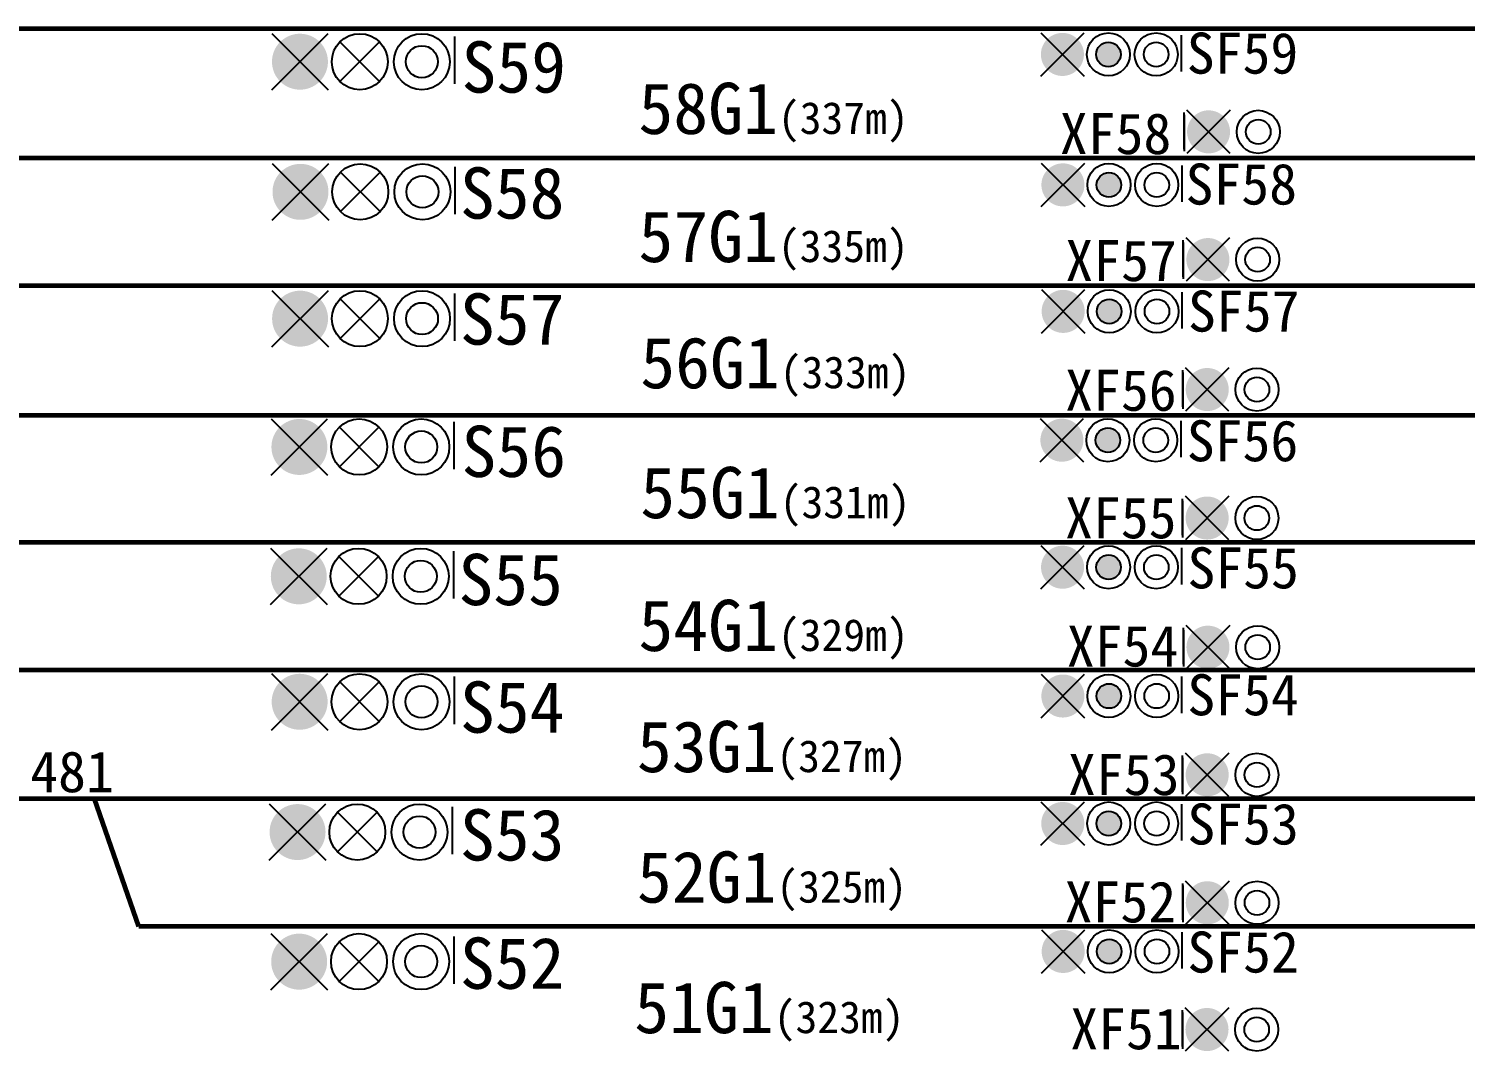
# Model space of a CAD drawing. Header units: millimetres. Extents: x -17381 to -15684, y 1883 to 2345.
# Drawn here: x -17192.84 to -17164.81, y 2038.59 to 2058.55 of the extents above; entities that cross this region are included whole.
import ezdxf

# ---------------------------------------------------------------- set-up
doc = ezdxf.new("R2010")
doc.units = ezdxf.units.MM
doc.styles.add('宋体', font='')
doc.styles.get('宋体').set_extended_font_data('SimSun')

msp = doc.modelspace()

# ---------------------------------------------------------------- hatches: boundary and pattern name
at = {"lineweight": -3}
h = msp.add_hatch(color=1, dxfattribs=at)
h.paths.add_polyline_path([(-17187.163, 2058.292, -0.198912), (-17187.003, 2057.906, -0.198912), (-17187.163, 2057.52), (-17187.549, 2057.906)])
h.paths.add_polyline_path([(-17187.163, 2058.292), (-17187.549, 2057.906), (-17187.936, 2058.292, -0.414214)])
h.paths.add_polyline_path([(-17187.936, 2058.292), (-17187.549, 2057.906), (-17187.936, 2057.52, -0.198912), (-17188.095, 2057.906, -0.198912)])
h.paths.add_polyline_path([(-17187.936, 2057.52), (-17187.549, 2057.906), (-17187.163, 2057.52, -0.414214)])
h = msp.add_hatch(color=1, dxfattribs=at)
h.paths.add_polyline_path([(-17187.163, 2057.52, 0.198912), (-17187.003, 2057.906, 0.198912), (-17187.163, 2058.292), (-17187.549, 2057.906)])
h.paths.add_polyline_path([(-17187.163, 2057.52), (-17187.549, 2057.906), (-17187.936, 2057.52, 0.414214)])
h.paths.add_polyline_path([(-17187.936, 2057.52), (-17187.549, 2057.906), (-17187.936, 2058.292, 0.198912), (-17188.095, 2057.906, 0.198912)])
h.paths.add_polyline_path([(-17187.936, 2058.292), (-17187.549, 2057.906), (-17187.163, 2058.292, 0.414214)])
h = msp.add_hatch(color=1, dxfattribs=at)
h.paths.add_polyline_path([(-17172.371, 2058.345, -0.198912), (-17172.248, 2058.048, -0.198912), (-17172.371, 2057.751), (-17172.668, 2058.048)])
h.paths.add_polyline_path([(-17172.371, 2058.345), (-17172.668, 2058.048), (-17172.965, 2058.345, -0.414214)])
h.paths.add_polyline_path([(-17172.965, 2058.345), (-17172.668, 2058.048), (-17172.965, 2057.751, -0.198912), (-17173.088, 2058.048, -0.198912)])
h.paths.add_polyline_path([(-17172.965, 2057.751), (-17172.668, 2058.048), (-17172.371, 2057.751, -0.414214)])
h = msp.add_hatch(color=1, dxfattribs=at)
h.paths.add_polyline_path([(-17172.371, 2057.751, 0.198912), (-17172.248, 2058.048, 0.198912), (-17172.371, 2058.345), (-17172.668, 2058.048)])
h.paths.add_polyline_path([(-17172.371, 2057.751), (-17172.668, 2058.048), (-17172.965, 2057.751, 0.414214)])
h.paths.add_polyline_path([(-17172.965, 2057.751), (-17172.668, 2058.048), (-17172.965, 2058.345, 0.198912), (-17173.088, 2058.048, 0.198912)])
h.paths.add_polyline_path([(-17172.965, 2058.345), (-17172.668, 2058.048), (-17172.371, 2058.345, 0.414214)])
for points in [[(-17172.01, 2058.048, 1), (-17171.53, 2058.048, 1)], [(-17172, 2055.502, 1), (-17171.52, 2055.502, 1)], [(-17171.995, 2053.033, 1), (-17171.515, 2053.033, 1)], [(-17172.02, 2050.519, 1), (-17171.54, 2050.519, 1)], [(-17172.007, 2048.04, 1), (-17171.527, 2048.04, 1)], [(-17172.001, 2045.526, 1), (-17171.521, 2045.526, 1)], [(-17172.003, 2043.038, 1), (-17171.523, 2043.038, 1)], [(-17171.995, 2040.541, 1), (-17171.515, 2040.541, 1)]]:
    msp.add_hatch(color=0, dxfattribs=at).paths.add_polyline_path(points)
h = msp.add_hatch(color=1, dxfattribs=at)
h.paths.add_polyline_path([(-17170.112, 2056.834, 0.198912), (-17170.235, 2056.537, 0.198912), (-17170.112, 2056.24), (-17169.815, 2056.537)])
h.paths.add_polyline_path([(-17170.112, 2056.834), (-17169.815, 2056.537), (-17169.518, 2056.834, 0.414214)])
h.paths.add_polyline_path([(-17169.518, 2056.834), (-17169.815, 2056.537), (-17169.518, 2056.24, 0.198912), (-17169.395, 2056.537, 0.198912)])
h.paths.add_polyline_path([(-17169.518, 2056.24), (-17169.815, 2056.537), (-17170.112, 2056.24, 0.414214)])
h = msp.add_hatch(color=1, dxfattribs=at)
h.paths.add_polyline_path([(-17170.112, 2056.24, -0.198912), (-17170.235, 2056.537, -0.198912), (-17170.112, 2056.834), (-17169.815, 2056.537)])
h.paths.add_polyline_path([(-17170.112, 2056.24), (-17169.815, 2056.537), (-17169.518, 2056.24, -0.414214)])
h.paths.add_polyline_path([(-17169.518, 2056.24), (-17169.815, 2056.537), (-17169.518, 2056.834, -0.198912), (-17169.395, 2056.537, -0.198912)])
h.paths.add_polyline_path([(-17169.518, 2056.834), (-17169.815, 2056.537), (-17170.112, 2056.834, -0.414214)])
h = msp.add_hatch(color=1, dxfattribs=at)
h.paths.add_polyline_path([(-17187.153, 2055.752, -0.198912), (-17186.993, 2055.366, -0.198912), (-17187.153, 2054.98), (-17187.539, 2055.366)])
h.paths.add_polyline_path([(-17187.153, 2055.752), (-17187.539, 2055.366), (-17187.926, 2055.752, -0.414214)])
h.paths.add_polyline_path([(-17187.926, 2055.752), (-17187.539, 2055.366), (-17187.926, 2054.98, -0.198912), (-17188.085, 2055.366, -0.198912)])
h.paths.add_polyline_path([(-17187.926, 2054.98), (-17187.539, 2055.366), (-17187.153, 2054.98, -0.414214)])
h = msp.add_hatch(color=1, dxfattribs=at)
h.paths.add_polyline_path([(-17187.153, 2054.98, 0.198912), (-17186.993, 2055.366, 0.198912), (-17187.153, 2055.752), (-17187.539, 2055.366)])
h.paths.add_polyline_path([(-17187.153, 2054.98), (-17187.539, 2055.366), (-17187.926, 2054.98, 0.414214)])
h.paths.add_polyline_path([(-17187.926, 2054.98), (-17187.539, 2055.366), (-17187.926, 2055.752, 0.198912), (-17188.085, 2055.366, 0.198912)])
h.paths.add_polyline_path([(-17187.926, 2055.752), (-17187.539, 2055.366), (-17187.153, 2055.752, 0.414214)])
h = msp.add_hatch(color=1, dxfattribs=at)
h.paths.add_polyline_path([(-17172.361, 2055.799, -0.198912), (-17172.238, 2055.502, -0.198912), (-17172.361, 2055.205), (-17172.658, 2055.502)])
h.paths.add_polyline_path([(-17172.361, 2055.799), (-17172.658, 2055.502), (-17172.955, 2055.799, -0.414214)])
h.paths.add_polyline_path([(-17172.955, 2055.799), (-17172.658, 2055.502), (-17172.955, 2055.205, -0.198912), (-17173.078, 2055.502, -0.198912)])
h.paths.add_polyline_path([(-17172.955, 2055.205), (-17172.658, 2055.502), (-17172.361, 2055.205, -0.414214)])
h = msp.add_hatch(color=1, dxfattribs=at)
h.paths.add_polyline_path([(-17172.361, 2055.205, 0.198912), (-17172.238, 2055.502, 0.198912), (-17172.361, 2055.799), (-17172.658, 2055.502)])
h.paths.add_polyline_path([(-17172.361, 2055.205), (-17172.658, 2055.502), (-17172.955, 2055.205, 0.414214)])
h.paths.add_polyline_path([(-17172.955, 2055.205), (-17172.658, 2055.502), (-17172.955, 2055.799, 0.198912), (-17173.078, 2055.502, 0.198912)])
h.paths.add_polyline_path([(-17172.955, 2055.799), (-17172.658, 2055.502), (-17172.361, 2055.799, 0.414214)])
h = msp.add_hatch(color=1, dxfattribs=at)
h.paths.add_polyline_path([(-17170.125, 2054.341, 0.198912), (-17170.248, 2054.044, 0.198912), (-17170.125, 2053.747), (-17169.828, 2054.044)])
h.paths.add_polyline_path([(-17170.125, 2054.341), (-17169.828, 2054.044), (-17169.531, 2054.341, 0.414214)])
h.paths.add_polyline_path([(-17169.531, 2054.341), (-17169.828, 2054.044), (-17169.531, 2053.747, 0.198912), (-17169.408, 2054.044, 0.198912)])
h.paths.add_polyline_path([(-17169.531, 2053.747), (-17169.828, 2054.044), (-17170.125, 2053.747, 0.414214)])
h = msp.add_hatch(color=1, dxfattribs=at)
h.paths.add_polyline_path([(-17170.125, 2053.747, -0.198912), (-17170.248, 2054.044, -0.198912), (-17170.125, 2054.341), (-17169.828, 2054.044)])
h.paths.add_polyline_path([(-17170.125, 2053.747), (-17169.828, 2054.044), (-17169.531, 2053.747, -0.414214)])
h.paths.add_polyline_path([(-17169.531, 2053.747), (-17169.828, 2054.044), (-17169.531, 2054.341, -0.198912), (-17169.408, 2054.044, -0.198912)])
h.paths.add_polyline_path([(-17169.531, 2054.341), (-17169.828, 2054.044), (-17170.125, 2054.341, -0.414214)])
h = msp.add_hatch(color=1, dxfattribs=at)
h.paths.add_polyline_path([(-17187.161, 2053.277, -0.198912), (-17187.001, 2052.891, -0.198912), (-17187.161, 2052.505), (-17187.547, 2052.891)])
h.paths.add_polyline_path([(-17187.161, 2053.277), (-17187.547, 2052.891), (-17187.933, 2053.277, -0.414214)])
h.paths.add_polyline_path([(-17187.933, 2053.277), (-17187.547, 2052.891), (-17187.933, 2052.505, -0.198912), (-17188.093, 2052.891, -0.198912)])
h.paths.add_polyline_path([(-17187.933, 2052.505), (-17187.547, 2052.891), (-17187.161, 2052.505, -0.414214)])
h = msp.add_hatch(color=1, dxfattribs=at)
h.paths.add_polyline_path([(-17187.161, 2052.505, 0.198912), (-17187.001, 2052.891, 0.198912), (-17187.161, 2053.277), (-17187.547, 2052.891)])
h.paths.add_polyline_path([(-17187.161, 2052.505), (-17187.547, 2052.891), (-17187.933, 2052.505, 0.414214)])
h.paths.add_polyline_path([(-17187.933, 2052.505), (-17187.547, 2052.891), (-17187.933, 2053.277, 0.198912), (-17188.093, 2052.891, 0.198912)])
h.paths.add_polyline_path([(-17187.933, 2053.277), (-17187.547, 2052.891), (-17187.161, 2053.277, 0.414214)])
h = msp.add_hatch(color=1, dxfattribs=at)
h.paths.add_polyline_path([(-17172.356, 2053.33, -0.198912), (-17172.233, 2053.033, -0.198912), (-17172.356, 2052.736), (-17172.653, 2053.033)])
h.paths.add_polyline_path([(-17172.356, 2053.33), (-17172.653, 2053.033), (-17172.95, 2053.33, -0.414214)])
h.paths.add_polyline_path([(-17172.95, 2053.33), (-17172.653, 2053.033), (-17172.95, 2052.736, -0.198912), (-17173.073, 2053.033, -0.198912)])
h.paths.add_polyline_path([(-17172.95, 2052.736), (-17172.653, 2053.033), (-17172.356, 2052.736, -0.414214)])
h = msp.add_hatch(color=1, dxfattribs=at)
h.paths.add_polyline_path([(-17172.356, 2052.736, 0.198912), (-17172.233, 2053.033, 0.198912), (-17172.356, 2053.33), (-17172.653, 2053.033)])
h.paths.add_polyline_path([(-17172.356, 2052.736), (-17172.653, 2053.033), (-17172.95, 2052.736, 0.414214)])
h.paths.add_polyline_path([(-17172.95, 2052.736), (-17172.653, 2053.033), (-17172.95, 2053.33, 0.198912), (-17173.073, 2053.033, 0.198912)])
h.paths.add_polyline_path([(-17172.95, 2053.33), (-17172.653, 2053.033), (-17172.356, 2053.33, 0.414214)])
h = msp.add_hatch(color=1, dxfattribs=at)
h.paths.add_polyline_path([(-17170.138, 2051.805, 0.198912), (-17170.261, 2051.508, 0.198912), (-17170.138, 2051.211), (-17169.841, 2051.508)])
h.paths.add_polyline_path([(-17170.138, 2051.805), (-17169.841, 2051.508), (-17169.544, 2051.805, 0.414214)])
h.paths.add_polyline_path([(-17169.544, 2051.805), (-17169.841, 2051.508), (-17169.544, 2051.211, 0.198912), (-17169.421, 2051.508, 0.198912)])
h.paths.add_polyline_path([(-17169.544, 2051.211), (-17169.841, 2051.508), (-17170.138, 2051.211, 0.414214)])
h = msp.add_hatch(color=1, dxfattribs=at)
h.paths.add_polyline_path([(-17170.138, 2051.211, -0.198912), (-17170.261, 2051.508, -0.198912), (-17170.138, 2051.805), (-17169.841, 2051.508)])
h.paths.add_polyline_path([(-17170.138, 2051.211), (-17169.841, 2051.508), (-17169.544, 2051.211, -0.414214)])
h.paths.add_polyline_path([(-17169.544, 2051.211), (-17169.841, 2051.508), (-17169.544, 2051.805, -0.198912), (-17169.421, 2051.508, -0.198912)])
h.paths.add_polyline_path([(-17169.544, 2051.805), (-17169.841, 2051.508), (-17170.138, 2051.805, -0.414214)])
h = msp.add_hatch(color=1, dxfattribs=at)
h.paths.add_polyline_path([(-17187.174, 2050.773, -0.198912), (-17187.014, 2050.387, -0.198912), (-17187.174, 2050.001), (-17187.56, 2050.387)])
h.paths.add_polyline_path([(-17187.174, 2050.773), (-17187.56, 2050.387), (-17187.946, 2050.773, -0.414214)])
h.paths.add_polyline_path([(-17187.946, 2050.773), (-17187.56, 2050.387), (-17187.946, 2050.001, -0.198912), (-17188.106, 2050.387, -0.198912)])
h.paths.add_polyline_path([(-17187.946, 2050.001), (-17187.56, 2050.387), (-17187.174, 2050.001, -0.414214)])
h = msp.add_hatch(color=1, dxfattribs=at)
h.paths.add_polyline_path([(-17187.174, 2050.001, 0.198912), (-17187.014, 2050.387, 0.198912), (-17187.174, 2050.773), (-17187.56, 2050.387)])
h.paths.add_polyline_path([(-17187.174, 2050.001), (-17187.56, 2050.387), (-17187.946, 2050.001, 0.414214)])
h.paths.add_polyline_path([(-17187.946, 2050.001), (-17187.56, 2050.387), (-17187.946, 2050.773, 0.198912), (-17188.106, 2050.387, 0.198912)])
h.paths.add_polyline_path([(-17187.946, 2050.773), (-17187.56, 2050.387), (-17187.174, 2050.773, 0.414214)])
h = msp.add_hatch(color=1, dxfattribs=at)
h.paths.add_polyline_path([(-17172.381, 2050.816, -0.198912), (-17172.258, 2050.519, -0.198912), (-17172.381, 2050.222), (-17172.678, 2050.519)])
h.paths.add_polyline_path([(-17172.381, 2050.816), (-17172.678, 2050.519), (-17172.975, 2050.816, -0.414214)])
h.paths.add_polyline_path([(-17172.975, 2050.816), (-17172.678, 2050.519), (-17172.975, 2050.222, -0.198912), (-17173.098, 2050.519, -0.198912)])
h.paths.add_polyline_path([(-17172.975, 2050.222), (-17172.678, 2050.519), (-17172.381, 2050.222, -0.414214)])
h = msp.add_hatch(color=1, dxfattribs=at)
h.paths.add_polyline_path([(-17172.381, 2050.222, 0.198912), (-17172.258, 2050.519, 0.198912), (-17172.381, 2050.816), (-17172.678, 2050.519)])
h.paths.add_polyline_path([(-17172.381, 2050.222), (-17172.678, 2050.519), (-17172.975, 2050.222, 0.414214)])
h.paths.add_polyline_path([(-17172.975, 2050.222), (-17172.678, 2050.519), (-17172.975, 2050.816, 0.198912), (-17173.098, 2050.519, 0.198912)])
h.paths.add_polyline_path([(-17172.975, 2050.816), (-17172.678, 2050.519), (-17172.381, 2050.816, 0.414214)])
h = msp.add_hatch(color=1, dxfattribs=at)
h.paths.add_polyline_path([(-17170.14, 2049.297, 0.198912), (-17170.263, 2049, 0.198912), (-17170.14, 2048.703), (-17169.843, 2049)])
h.paths.add_polyline_path([(-17170.14, 2049.297), (-17169.843, 2049), (-17169.546, 2049.297, 0.414214)])
h.paths.add_polyline_path([(-17169.546, 2049.297), (-17169.843, 2049), (-17169.546, 2048.703, 0.198912), (-17169.423, 2049, 0.198912)])
h.paths.add_polyline_path([(-17169.546, 2048.703), (-17169.843, 2049), (-17170.14, 2048.703, 0.414214)])
h = msp.add_hatch(color=1, dxfattribs=at)
h.paths.add_polyline_path([(-17170.14, 2048.703, -0.198912), (-17170.263, 2049, -0.198912), (-17170.14, 2049.297), (-17169.843, 2049)])
h.paths.add_polyline_path([(-17170.14, 2048.703), (-17169.843, 2049), (-17169.546, 2048.703, -0.414214)])
h.paths.add_polyline_path([(-17169.546, 2048.703), (-17169.843, 2049), (-17169.546, 2049.297, -0.198912), (-17169.423, 2049, -0.198912)])
h.paths.add_polyline_path([(-17169.546, 2049.297), (-17169.843, 2049), (-17170.14, 2049.297, -0.414214)])
h = msp.add_hatch(color=1, dxfattribs=at)
h.paths.add_polyline_path([(-17172.368, 2048.337, -0.198912), (-17172.245, 2048.04, -0.198912), (-17172.368, 2047.743), (-17172.665, 2048.04)])
h.paths.add_polyline_path([(-17172.368, 2048.337), (-17172.665, 2048.04), (-17172.962, 2048.337, -0.414214)])
h.paths.add_polyline_path([(-17172.962, 2048.337), (-17172.665, 2048.04), (-17172.962, 2047.743, -0.198912), (-17173.085, 2048.04, -0.198912)])
h.paths.add_polyline_path([(-17172.962, 2047.743), (-17172.665, 2048.04), (-17172.368, 2047.743, -0.414214)])
h = msp.add_hatch(color=1, dxfattribs=at)
h.paths.add_polyline_path([(-17172.368, 2047.743, 0.198912), (-17172.245, 2048.04, 0.198912), (-17172.368, 2048.337), (-17172.665, 2048.04)])
h.paths.add_polyline_path([(-17172.368, 2047.743), (-17172.665, 2048.04), (-17172.962, 2047.743, 0.414214)])
h.paths.add_polyline_path([(-17172.962, 2047.743), (-17172.665, 2048.04), (-17172.962, 2048.337, 0.198912), (-17173.085, 2048.04, 0.198912)])
h.paths.add_polyline_path([(-17172.962, 2048.337), (-17172.665, 2048.04), (-17172.368, 2048.337, 0.414214)])
h = msp.add_hatch(color=1, dxfattribs=at)
h.paths.add_polyline_path([(-17187.186, 2048.248, -0.198912), (-17187.026, 2047.862, -0.198912), (-17187.186, 2047.476), (-17187.572, 2047.862)])
h.paths.add_polyline_path([(-17187.186, 2048.248), (-17187.572, 2047.862), (-17187.958, 2048.248, -0.414214)])
h.paths.add_polyline_path([(-17187.958, 2048.248), (-17187.572, 2047.862), (-17187.958, 2047.476, -0.198912), (-17188.118, 2047.862, -0.198912)])
h.paths.add_polyline_path([(-17187.958, 2047.476), (-17187.572, 2047.862), (-17187.186, 2047.476, -0.414214)])
h = msp.add_hatch(color=1, dxfattribs=at)
h.paths.add_polyline_path([(-17187.186, 2047.476, 0.198912), (-17187.026, 2047.862, 0.198912), (-17187.186, 2048.248), (-17187.572, 2047.862)])
h.paths.add_polyline_path([(-17187.186, 2047.476), (-17187.572, 2047.862), (-17187.958, 2047.476, 0.414214)])
h.paths.add_polyline_path([(-17187.958, 2047.476), (-17187.572, 2047.862), (-17187.958, 2048.248, 0.198912), (-17188.118, 2047.862, 0.198912)])
h.paths.add_polyline_path([(-17187.958, 2048.248), (-17187.572, 2047.862), (-17187.186, 2048.248, 0.414214)])
h = msp.add_hatch(color=1, dxfattribs=at)
h.paths.add_polyline_path([(-17170.124, 2046.776, 0.198912), (-17170.247, 2046.479, 0.198912), (-17170.124, 2046.182), (-17169.827, 2046.479)])
h.paths.add_polyline_path([(-17170.124, 2046.776), (-17169.827, 2046.479), (-17169.53, 2046.776, 0.414214)])
h.paths.add_polyline_path([(-17169.53, 2046.776), (-17169.827, 2046.479), (-17169.53, 2046.182, 0.198912), (-17169.407, 2046.479, 0.198912)])
h.paths.add_polyline_path([(-17169.53, 2046.182), (-17169.827, 2046.479), (-17170.124, 2046.182, 0.414214)])
h = msp.add_hatch(color=1, dxfattribs=at)
h.paths.add_polyline_path([(-17170.124, 2046.182, -0.198912), (-17170.247, 2046.479, -0.198912), (-17170.124, 2046.776), (-17169.827, 2046.479)])
h.paths.add_polyline_path([(-17170.124, 2046.182), (-17169.827, 2046.479), (-17169.53, 2046.182, -0.414214)])
h.paths.add_polyline_path([(-17169.53, 2046.182), (-17169.827, 2046.479), (-17169.53, 2046.776, -0.198912), (-17169.407, 2046.479, -0.198912)])
h.paths.add_polyline_path([(-17169.53, 2046.776), (-17169.827, 2046.479), (-17170.124, 2046.776, -0.414214)])
h = msp.add_hatch(color=1, dxfattribs=at)
h.paths.add_polyline_path([(-17187.169, 2045.8, -0.198912), (-17187.009, 2045.414, -0.198912), (-17187.169, 2045.028), (-17187.555, 2045.414)])
h.paths.add_polyline_path([(-17187.169, 2045.8), (-17187.555, 2045.414), (-17187.941, 2045.8, -0.414214)])
h.paths.add_polyline_path([(-17187.941, 2045.8), (-17187.555, 2045.414), (-17187.941, 2045.028, -0.198912), (-17188.101, 2045.414, -0.198912)])
h.paths.add_polyline_path([(-17187.941, 2045.028), (-17187.555, 2045.414), (-17187.169, 2045.028, -0.414214)])
h = msp.add_hatch(color=1, dxfattribs=at)
h.paths.add_polyline_path([(-17187.169, 2045.028, 0.198912), (-17187.009, 2045.414, 0.198912), (-17187.169, 2045.8), (-17187.555, 2045.414)])
h.paths.add_polyline_path([(-17187.169, 2045.028), (-17187.555, 2045.414), (-17187.941, 2045.028, 0.414214)])
h.paths.add_polyline_path([(-17187.941, 2045.028), (-17187.555, 2045.414), (-17187.941, 2045.8, 0.198912), (-17188.101, 2045.414, 0.198912)])
h.paths.add_polyline_path([(-17187.941, 2045.8), (-17187.555, 2045.414), (-17187.169, 2045.8, 0.414214)])
h = msp.add_hatch(color=1, dxfattribs=at)
h.paths.add_polyline_path([(-17172.362, 2045.823, -0.198912), (-17172.239, 2045.526, -0.198912), (-17172.362, 2045.229), (-17172.659, 2045.526)])
h.paths.add_polyline_path([(-17172.362, 2045.823), (-17172.659, 2045.526), (-17172.956, 2045.823, -0.414214)])
h.paths.add_polyline_path([(-17172.956, 2045.823), (-17172.659, 2045.526), (-17172.956, 2045.229, -0.198912), (-17173.079, 2045.526, -0.198912)])
h.paths.add_polyline_path([(-17172.956, 2045.229), (-17172.659, 2045.526), (-17172.362, 2045.229, -0.414214)])
h = msp.add_hatch(color=1, dxfattribs=at)
h.paths.add_polyline_path([(-17172.362, 2045.229, 0.198912), (-17172.239, 2045.526, 0.198912), (-17172.362, 2045.823), (-17172.659, 2045.526)])
h.paths.add_polyline_path([(-17172.362, 2045.229), (-17172.659, 2045.526), (-17172.956, 2045.229, 0.414214)])
h.paths.add_polyline_path([(-17172.956, 2045.229), (-17172.659, 2045.526), (-17172.956, 2045.823, 0.198912), (-17173.079, 2045.526, 0.198912)])
h.paths.add_polyline_path([(-17172.956, 2045.823), (-17172.659, 2045.526), (-17172.362, 2045.823, 0.414214)])
h = msp.add_hatch(color=1, dxfattribs=at)
h.paths.add_polyline_path([(-17170.139, 2044.285, 0.198912), (-17170.262, 2043.988, 0.198912), (-17170.139, 2043.691), (-17169.842, 2043.988)])
h.paths.add_polyline_path([(-17170.139, 2044.285), (-17169.842, 2043.988), (-17169.545, 2044.285, 0.414214)])
h.paths.add_polyline_path([(-17169.545, 2044.285), (-17169.842, 2043.988), (-17169.545, 2043.691, 0.198912), (-17169.422, 2043.988, 0.198912)])
h.paths.add_polyline_path([(-17169.545, 2043.691), (-17169.842, 2043.988), (-17170.139, 2043.691, 0.414214)])
h = msp.add_hatch(color=1, dxfattribs=at)
h.paths.add_polyline_path([(-17170.139, 2043.691, -0.198912), (-17170.262, 2043.988, -0.198912), (-17170.139, 2044.285), (-17169.842, 2043.988)])
h.paths.add_polyline_path([(-17170.139, 2043.691), (-17169.842, 2043.988), (-17169.545, 2043.691, -0.414214)])
h.paths.add_polyline_path([(-17169.545, 2043.691), (-17169.842, 2043.988), (-17169.545, 2044.285, -0.198912), (-17169.422, 2043.988, -0.198912)])
h.paths.add_polyline_path([(-17169.545, 2044.285), (-17169.842, 2043.988), (-17170.139, 2044.285, -0.414214)])
h = msp.add_hatch(color=1, dxfattribs=at)
h.paths.add_polyline_path([(-17187.21, 2043.257, -0.198912), (-17187.05, 2042.871, -0.198912), (-17187.21, 2042.485), (-17187.596, 2042.871)])
h.paths.add_polyline_path([(-17187.21, 2043.257), (-17187.596, 2042.871), (-17187.983, 2043.257, -0.414214)])
h.paths.add_polyline_path([(-17187.983, 2043.257), (-17187.596, 2042.871), (-17187.983, 2042.485, -0.198912), (-17188.142, 2042.871, -0.198912)])
h.paths.add_polyline_path([(-17187.983, 2042.485), (-17187.596, 2042.871), (-17187.21, 2042.485, -0.414214)])
h = msp.add_hatch(color=1, dxfattribs=at)
h.paths.add_polyline_path([(-17187.21, 2042.485, 0.198912), (-17187.05, 2042.871, 0.198912), (-17187.21, 2043.257), (-17187.596, 2042.871)])
h.paths.add_polyline_path([(-17187.21, 2042.485), (-17187.596, 2042.871), (-17187.983, 2042.485, 0.414214)])
h.paths.add_polyline_path([(-17187.983, 2042.485), (-17187.596, 2042.871), (-17187.983, 2043.257, 0.198912), (-17188.142, 2042.871, 0.198912)])
h.paths.add_polyline_path([(-17187.983, 2043.257), (-17187.596, 2042.871), (-17187.21, 2043.257, 0.414214)])
h = msp.add_hatch(color=1, dxfattribs=at)
h.paths.add_polyline_path([(-17172.364, 2043.335, -0.198912), (-17172.241, 2043.038, -0.198912), (-17172.364, 2042.741), (-17172.661, 2043.038)])
h.paths.add_polyline_path([(-17172.364, 2043.335), (-17172.661, 2043.038), (-17172.958, 2043.335, -0.414214)])
h.paths.add_polyline_path([(-17172.958, 2043.335), (-17172.661, 2043.038), (-17172.958, 2042.741, -0.198912), (-17173.081, 2043.038, -0.198912)])
h.paths.add_polyline_path([(-17172.958, 2042.741), (-17172.661, 2043.038), (-17172.364, 2042.741, -0.414214)])
h = msp.add_hatch(color=1, dxfattribs=at)
h.paths.add_polyline_path([(-17172.364, 2042.741, 0.198912), (-17172.241, 2043.038, 0.198912), (-17172.364, 2043.335), (-17172.661, 2043.038)])
h.paths.add_polyline_path([(-17172.364, 2042.741), (-17172.661, 2043.038), (-17172.958, 2042.741, 0.414214)])
h.paths.add_polyline_path([(-17172.958, 2042.741), (-17172.661, 2043.038), (-17172.958, 2043.335, 0.198912), (-17173.081, 2043.038, 0.198912)])
h.paths.add_polyline_path([(-17172.958, 2043.335), (-17172.661, 2043.038), (-17172.364, 2043.335, 0.414214)])
h = msp.add_hatch(color=1, dxfattribs=at)
h.paths.add_polyline_path([(-17170.137, 2041.788, 0.198912), (-17170.26, 2041.491, 0.198912), (-17170.137, 2041.194), (-17169.84, 2041.491)])
h.paths.add_polyline_path([(-17170.137, 2041.788), (-17169.84, 2041.491), (-17169.543, 2041.788, 0.414214)])
h.paths.add_polyline_path([(-17169.543, 2041.788), (-17169.84, 2041.491), (-17169.543, 2041.194, 0.198912), (-17169.42, 2041.491, 0.198912)])
h.paths.add_polyline_path([(-17169.543, 2041.194), (-17169.84, 2041.491), (-17170.137, 2041.194, 0.414214)])
h = msp.add_hatch(color=1, dxfattribs=at)
h.paths.add_polyline_path([(-17170.137, 2041.194, -0.198912), (-17170.26, 2041.491, -0.198912), (-17170.137, 2041.788), (-17169.84, 2041.491)])
h.paths.add_polyline_path([(-17170.137, 2041.194), (-17169.84, 2041.491), (-17169.543, 2041.194, -0.414214)])
h.paths.add_polyline_path([(-17169.543, 2041.194), (-17169.84, 2041.491), (-17169.543, 2041.788, -0.198912), (-17169.42, 2041.491, -0.198912)])
h.paths.add_polyline_path([(-17169.543, 2041.788), (-17169.84, 2041.491), (-17170.137, 2041.788, -0.414214)])
h = msp.add_hatch(color=1, dxfattribs=at)
h.paths.add_polyline_path([(-17187.178, 2040.728, -0.198912), (-17187.019, 2040.342, -0.198912), (-17187.178, 2039.955), (-17187.565, 2040.342)])
h.paths.add_polyline_path([(-17187.178, 2040.728), (-17187.565, 2040.342), (-17187.951, 2040.728, -0.414214)])
h.paths.add_polyline_path([(-17187.951, 2040.728), (-17187.565, 2040.342), (-17187.951, 2039.955, -0.198912), (-17188.111, 2040.342, -0.198912)])
h.paths.add_polyline_path([(-17187.951, 2039.955), (-17187.565, 2040.342), (-17187.178, 2039.955, -0.414214)])
h = msp.add_hatch(color=1, dxfattribs=at)
h.paths.add_polyline_path([(-17187.178, 2039.955, 0.198912), (-17187.019, 2040.342, 0.198912), (-17187.178, 2040.728), (-17187.565, 2040.342)])
h.paths.add_polyline_path([(-17187.178, 2039.955), (-17187.565, 2040.342), (-17187.951, 2039.955, 0.414214)])
h.paths.add_polyline_path([(-17187.951, 2039.955), (-17187.565, 2040.342), (-17187.951, 2040.728, 0.198912), (-17188.111, 2040.342, 0.198912)])
h.paths.add_polyline_path([(-17187.951, 2040.728), (-17187.565, 2040.342), (-17187.178, 2040.728, 0.414214)])
h = msp.add_hatch(color=1, dxfattribs=at)
h.paths.add_polyline_path([(-17172.356, 2040.838, -0.198912), (-17172.233, 2040.541, -0.198912), (-17172.356, 2040.244), (-17172.653, 2040.541)])
h.paths.add_polyline_path([(-17172.356, 2040.838), (-17172.653, 2040.541), (-17172.95, 2040.838, -0.414214)])
h.paths.add_polyline_path([(-17172.95, 2040.838), (-17172.653, 2040.541), (-17172.95, 2040.244, -0.198912), (-17173.073, 2040.541, -0.198912)])
h.paths.add_polyline_path([(-17172.95, 2040.244), (-17172.653, 2040.541), (-17172.356, 2040.244, -0.414214)])
h = msp.add_hatch(color=1, dxfattribs=at)
h.paths.add_polyline_path([(-17172.356, 2040.244, 0.198912), (-17172.233, 2040.541, 0.198912), (-17172.356, 2040.838), (-17172.653, 2040.541)])
h.paths.add_polyline_path([(-17172.356, 2040.244), (-17172.653, 2040.541), (-17172.95, 2040.244, 0.414214)])
h.paths.add_polyline_path([(-17172.95, 2040.244), (-17172.653, 2040.541), (-17172.95, 2040.838, 0.198912), (-17173.073, 2040.541, 0.198912)])
h.paths.add_polyline_path([(-17172.95, 2040.838), (-17172.653, 2040.541), (-17172.356, 2040.838, 0.414214)])
h = msp.add_hatch(color=1, dxfattribs=at)
h.paths.add_polyline_path([(-17170.143, 2039.314, 0.198912), (-17170.266, 2039.017, 0.198912), (-17170.143, 2038.72), (-17169.846, 2039.017)])
h.paths.add_polyline_path([(-17170.143, 2039.314), (-17169.846, 2039.017), (-17169.549, 2039.314, 0.414214)])
h.paths.add_polyline_path([(-17169.549, 2039.314), (-17169.846, 2039.017), (-17169.549, 2038.72, 0.198912), (-17169.426, 2039.017, 0.198912)])
h.paths.add_polyline_path([(-17169.549, 2038.72), (-17169.846, 2039.017), (-17170.143, 2038.72, 0.414214)])
h = msp.add_hatch(color=1, dxfattribs=at)
h.paths.add_polyline_path([(-17170.143, 2038.72, -0.198912), (-17170.266, 2039.017, -0.198912), (-17170.143, 2039.314), (-17169.846, 2039.017)])
h.paths.add_polyline_path([(-17170.143, 2038.72), (-17169.846, 2039.017), (-17169.549, 2038.72, -0.414214)])
h.paths.add_polyline_path([(-17169.549, 2038.72), (-17169.846, 2039.017), (-17169.549, 2039.314, -0.198912), (-17169.426, 2039.017, -0.198912)])
h.paths.add_polyline_path([(-17169.549, 2039.314), (-17169.846, 2039.017), (-17170.143, 2039.314, -0.414214)])

# ---------------------------------------------------------------- linework, layer by layer
at = {"color": 6, "lineweight": 60}
for p, q in [((-17143.382, 2058.55), (-17200.659, 2058.55)), ((-17135.849, 2056.022), (-17198.942, 2056.022))]:
    msp.add_line(p, q, dxfattribs=at)
at = {"lineweight": -3}
for p, q in [((-17188.101, 2057.354), (-17186.998, 2058.457)), ((-17188.101, 2058.457), (-17186.998, 2057.354)), ((-17188.101, 2058.457), (-17186.998, 2057.354)), ((-17188.101, 2057.354), (-17186.998, 2058.457)), ((-17185.996, 2057.52), (-17186.768, 2058.292)), ((-17186.768, 2057.52), (-17185.996, 2058.292)), ((-17184.527, 2057.471), (-17184.527, 2058.396)), ((-17173.092, 2057.624), (-17172.244, 2058.472)), ((-17173.092, 2058.472), (-17172.244, 2057.624)), ((-17173.092, 2058.472), (-17172.244, 2057.624)), ((-17173.092, 2057.624), (-17172.244, 2058.472)), ((-17170.343, 2057.714), (-17170.343, 2058.426)), ((-17170.294, 2056.202), (-17170.294, 2056.914)), ((-17170.294, 2056.871), (-17170.294, 2056.159)), ((-17169.391, 2056.113), (-17170.239, 2056.961)), ((-17169.391, 2056.961), (-17170.239, 2056.113)), ((-17169.391, 2056.961), (-17170.239, 2056.113)), ((-17169.391, 2056.113), (-17170.239, 2056.961)), ((-17188.091, 2054.815), (-17186.988, 2055.918)), ((-17188.091, 2055.918), (-17186.988, 2054.815)), ((-17188.091, 2055.918), (-17186.988, 2054.815)), ((-17188.091, 2054.815), (-17186.988, 2055.918)), ((-17185.986, 2054.98), (-17186.758, 2055.752)), ((-17186.758, 2054.98), (-17185.986, 2055.752)), ((-17184.517, 2054.932), (-17184.517, 2055.857)), ((-17173.082, 2055.078), (-17172.233, 2055.927)), ((-17173.082, 2055.927), (-17172.233, 2055.078)), ((-17173.082, 2055.927), (-17172.233, 2055.078)), ((-17173.082, 2055.078), (-17172.233, 2055.927)), ((-17170.333, 2055.168), (-17170.333, 2055.88)), ((-17170.308, 2053.71), (-17170.308, 2054.422)), ((-17170.308, 2054.379), (-17170.308, 2053.667)), ((-17169.404, 2053.62), (-17170.253, 2054.469)), ((-17169.404, 2054.469), (-17170.253, 2053.62)), ((-17169.404, 2054.469), (-17170.253, 2053.62)), ((-17169.404, 2053.62), (-17170.253, 2054.469)), ((-17188.098, 2052.339), (-17186.995, 2053.442)), ((-17188.098, 2053.442), (-17186.995, 2052.339)), ((-17188.098, 2053.442), (-17186.995, 2052.339)), ((-17188.098, 2052.339), (-17186.995, 2053.442)), ((-17185.993, 2052.505), (-17186.765, 2053.277)), ((-17186.765, 2052.505), (-17185.993, 2053.277)), ((-17184.524, 2052.456), (-17184.524, 2053.381)), ((-17173.077, 2052.609), (-17172.228, 2053.458)), ((-17173.077, 2053.458), (-17172.228, 2052.609)), ((-17173.077, 2053.458), (-17172.228, 2052.609)), ((-17173.077, 2052.609), (-17172.228, 2053.458)), ((-17170.328, 2052.699), (-17170.328, 2053.411)), ((-17170.32, 2051.173), (-17170.32, 2051.885)), ((-17170.32, 2051.842), (-17170.32, 2051.13)), ((-17169.417, 2051.084), (-17170.265, 2051.932)), ((-17169.417, 2051.932), (-17170.265, 2051.084)), ((-17169.417, 2051.932), (-17170.265, 2051.084)), ((-17169.417, 2051.084), (-17170.265, 2051.932)), ((-17188.112, 2049.835), (-17187.009, 2050.938)), ((-17188.112, 2050.938), (-17187.009, 2049.835)), ((-17188.112, 2050.938), (-17187.009, 2049.835)), ((-17188.112, 2049.835), (-17187.009, 2050.938)), ((-17186.007, 2050.001), (-17186.779, 2050.773)), ((-17186.779, 2050.001), (-17186.007, 2050.773)), ((-17184.538, 2049.952), (-17184.538, 2050.877)), ((-17173.102, 2050.095), (-17172.254, 2050.943)), ((-17173.102, 2050.943), (-17172.254, 2050.095)), ((-17173.102, 2050.943), (-17172.254, 2050.095)), ((-17173.102, 2050.095), (-17172.254, 2050.943)), ((-17170.353, 2050.185), (-17170.353, 2050.897)), ((-17170.323, 2048.665), (-17170.323, 2049.377)), ((-17170.323, 2049.334), (-17170.323, 2048.622)), ((-17169.419, 2048.575), (-17170.268, 2049.424)), ((-17169.419, 2049.424), (-17170.268, 2048.575)), ((-17169.419, 2049.424), (-17170.268, 2048.575)), ((-17169.419, 2048.575), (-17170.268, 2049.424)), ((-17173.09, 2047.615), (-17172.241, 2048.464)), ((-17173.09, 2048.464), (-17172.241, 2047.615)), ((-17173.09, 2048.464), (-17172.241, 2047.615)), ((-17173.09, 2047.615), (-17172.241, 2048.464)), ((-17188.123, 2047.31), (-17187.02, 2048.413)), ((-17188.123, 2048.413), (-17187.02, 2047.31)), ((-17188.123, 2048.413), (-17187.02, 2047.31)), ((-17188.123, 2047.31), (-17187.02, 2048.413)), ((-17186.018, 2047.476), (-17186.791, 2048.248)), ((-17186.791, 2047.476), (-17186.018, 2048.248)), ((-17184.549, 2047.427), (-17184.549, 2048.352)), ((-17170.34, 2047.705), (-17170.34, 2048.417)), ((-17170.306, 2046.145), (-17170.306, 2046.856)), ((-17170.306, 2046.813), (-17170.306, 2046.101)), ((-17169.403, 2046.055), (-17170.251, 2046.903)), ((-17169.403, 2046.903), (-17170.251, 2046.055)), ((-17169.403, 2046.903), (-17170.251, 2046.055)), ((-17169.403, 2046.055), (-17170.251, 2046.903)), ((-17188.107, 2044.862), (-17187.004, 2045.965)), ((-17188.107, 2045.965), (-17187.004, 2044.862)), ((-17188.107, 2045.965), (-17187.004, 2044.862)), ((-17188.107, 2044.862), (-17187.004, 2045.965)), ((-17173.083, 2045.102), (-17172.234, 2045.95)), ((-17173.083, 2045.95), (-17172.234, 2045.102)), ((-17173.083, 2045.95), (-17172.234, 2045.102)), ((-17173.083, 2045.102), (-17172.234, 2045.95)), ((-17186.002, 2045.028), (-17186.774, 2045.8)), ((-17186.774, 2045.028), (-17186.002, 2045.8)), ((-17184.533, 2044.979), (-17184.533, 2045.904)), ((-17170.334, 2045.192), (-17170.334, 2045.904)), ((-17170.321, 2043.654), (-17170.321, 2044.366)), ((-17170.321, 2044.322), (-17170.321, 2043.611)), ((-17169.417, 2043.564), (-17170.266, 2044.412)), ((-17169.417, 2044.412), (-17170.266, 2043.564)), ((-17169.417, 2044.412), (-17170.266, 2043.564)), ((-17169.417, 2043.564), (-17170.266, 2044.412)), ((-17188.148, 2042.32), (-17187.045, 2043.423)), ((-17188.148, 2043.423), (-17187.045, 2042.32)), ((-17188.148, 2043.423), (-17187.045, 2042.32)), ((-17188.148, 2042.32), (-17187.045, 2043.423)), ((-17173.086, 2042.613), (-17172.237, 2043.462)), ((-17173.086, 2043.462), (-17172.237, 2042.613)), ((-17173.086, 2043.462), (-17172.237, 2042.613)), ((-17173.086, 2042.613), (-17172.237, 2043.462)), ((-17170.336, 2042.703), (-17170.336, 2043.415)), ((-17186.043, 2042.485), (-17186.815, 2043.257)), ((-17186.815, 2042.485), (-17186.043, 2043.257)), ((-17184.574, 2042.437), (-17184.574, 2043.362)), ((-17170.32, 2041.157), (-17170.32, 2041.869)), ((-17170.32, 2041.825), (-17170.32, 2041.114)), ((-17169.416, 2041.067), (-17170.265, 2041.915)), ((-17169.416, 2041.915), (-17170.265, 2041.067)), ((-17169.416, 2041.915), (-17170.265, 2041.067)), ((-17169.416, 2041.067), (-17170.265, 2041.915)), ((-17188.116, 2039.79), (-17187.013, 2040.893)), ((-17188.116, 2040.893), (-17187.013, 2039.79)), ((-17188.116, 2040.893), (-17187.013, 2039.79)), ((-17188.116, 2039.79), (-17187.013, 2040.893)), ((-17173.077, 2040.116), (-17172.229, 2040.965)), ((-17173.077, 2040.965), (-17172.229, 2040.116)), ((-17173.077, 2040.965), (-17172.229, 2040.116)), ((-17173.077, 2040.116), (-17172.229, 2040.965)), ((-17170.328, 2040.206), (-17170.328, 2040.918)), ((-17186.011, 2039.955), (-17186.783, 2040.728)), ((-17186.783, 2039.955), (-17186.011, 2040.728)), ((-17184.542, 2039.907), (-17184.542, 2040.832)), ((-17170.325, 2038.683), (-17170.325, 2039.394)), ((-17170.325, 2039.351), (-17170.325, 2038.639)), ((-17169.422, 2038.593), (-17170.27, 2039.441)), ((-17169.422, 2039.441), (-17170.27, 2038.593)), ((-17169.422, 2039.441), (-17170.27, 2038.593)), ((-17169.422, 2038.593), (-17170.27, 2039.441))]:
    msp.add_line(p, q, dxfattribs=at)
at = {"color": 124, "lineweight": -3}
for p, q in [((-17172.668, 2058.048), (-17172.668, 2058.048)), ((-17172.668, 2058.048), (-17172.668, 2058.048)), ((-17187.549, 2057.906), (-17187.549, 2057.906)), ((-17187.549, 2057.906), (-17187.549, 2057.906)), ((-17169.815, 2056.537), (-17169.815, 2056.537)), ((-17169.815, 2056.537), (-17169.815, 2056.537)), ((-17172.658, 2055.502), (-17172.658, 2055.502)), ((-17172.658, 2055.502), (-17172.658, 2055.502)), ((-17187.539, 2055.366), (-17187.539, 2055.366)), ((-17187.539, 2055.366), (-17187.539, 2055.366)), ((-17169.828, 2054.044), (-17169.828, 2054.044)), ((-17169.828, 2054.044), (-17169.828, 2054.044)), ((-17172.653, 2053.033), (-17172.653, 2053.033)), ((-17172.653, 2053.033), (-17172.653, 2053.033)), ((-17187.547, 2052.891), (-17187.547, 2052.891)), ((-17187.547, 2052.891), (-17187.547, 2052.891)), ((-17169.841, 2051.508), (-17169.841, 2051.508)), ((-17169.841, 2051.508), (-17169.841, 2051.508)), ((-17172.678, 2050.519), (-17172.678, 2050.519)), ((-17172.678, 2050.519), (-17172.678, 2050.519)), ((-17187.56, 2050.387), (-17187.56, 2050.387)), ((-17187.56, 2050.387), (-17187.56, 2050.387)), ((-17169.843, 2049), (-17169.843, 2049)), ((-17169.843, 2049), (-17169.843, 2049)), ((-17172.665, 2048.04), (-17172.665, 2048.04)), ((-17172.665, 2048.04), (-17172.665, 2048.04)), ((-17187.572, 2047.862), (-17187.572, 2047.862)), ((-17187.572, 2047.862), (-17187.572, 2047.862)), ((-17169.827, 2046.479), (-17169.827, 2046.479)), ((-17169.827, 2046.479), (-17169.827, 2046.479)), ((-17187.555, 2045.414), (-17187.555, 2045.414)), ((-17187.555, 2045.414), (-17187.555, 2045.414)), ((-17172.659, 2045.526), (-17172.659, 2045.526)), ((-17172.659, 2045.526), (-17172.659, 2045.526)), ((-17169.842, 2043.988), (-17169.842, 2043.988)), ((-17169.842, 2043.988), (-17169.842, 2043.988)), ((-17187.596, 2042.871), (-17187.596, 2042.871)), ((-17187.596, 2042.871), (-17187.596, 2042.871)), ((-17172.661, 2043.038), (-17172.661, 2043.038)), ((-17172.661, 2043.038), (-17172.661, 2043.038)), ((-17169.84, 2041.491), (-17169.84, 2041.491)), ((-17169.84, 2041.491), (-17169.84, 2041.491)), ((-17187.565, 2040.342), (-17187.565, 2040.342)), ((-17187.565, 2040.342), (-17187.565, 2040.342)), ((-17172.653, 2040.541), (-17172.653, 2040.541)), ((-17172.653, 2040.541), (-17172.653, 2040.541)), ((-17169.846, 2039.017), (-17169.846, 2039.017)), ((-17169.846, 2039.017), (-17169.846, 2039.017))]:
    msp.add_line(p, q, dxfattribs=at)
at = {"color": 1, "lineweight": 60}
for p, q in [((-17197.502, 2053.541), (-17140.586, 2053.541)), ((-17205.476, 2051.008), (-17139.442, 2051.008)), ((-17198.39, 2048.528), (-17138.322, 2048.528)), ((-17137.194, 2046.028), (-17207.872, 2046.028)), ((-17209.075, 2043.528), (-17142.197, 2043.528)), ((-17190.696, 2041.028), (-17191.559, 2043.519)), ((-17141.061, 2041.028), (-17190.696, 2041.028))]:
    msp.add_line(p, q, dxfattribs=at)
at = {"lineweight": -3}
for centre, radius in [((-17186.382, 2057.906), 0.546), ((-17185.17, 2057.906), 0.546), ((-17171.77, 2058.048), 0.42), ((-17171.77, 2058.048), 0.24), ((-17170.838, 2058.048), 0.42), ((-17170.838, 2058.048), 0.24), ((-17185.17, 2057.906), 0.312), ((-17168.845, 2056.537), 0.42), ((-17168.845, 2056.537), 0.42), ((-17168.845, 2056.537), 0.24), ((-17168.845, 2056.537), 0.24), ((-17186.372, 2055.366), 0.546), ((-17185.16, 2055.366), 0.546), ((-17171.76, 2055.502), 0.42), ((-17171.76, 2055.502), 0.24), ((-17170.827, 2055.502), 0.42), ((-17170.827, 2055.502), 0.24), ((-17185.16, 2055.366), 0.312), ((-17168.858, 2054.044), 0.42), ((-17168.858, 2054.044), 0.42), ((-17168.858, 2054.044), 0.24), ((-17168.858, 2054.044), 0.24), ((-17186.379, 2052.891), 0.546), ((-17185.167, 2052.891), 0.546), ((-17185.167, 2052.891), 0.312), ((-17171.755, 2053.033), 0.42), ((-17171.755, 2053.033), 0.24), ((-17170.822, 2053.033), 0.42), ((-17170.822, 2053.033), 0.24), ((-17168.871, 2051.508), 0.42), ((-17168.871, 2051.508), 0.42), ((-17168.871, 2051.508), 0.24), ((-17168.871, 2051.508), 0.24), ((-17186.393, 2050.387), 0.546), ((-17185.181, 2050.387), 0.546), ((-17185.181, 2050.387), 0.312), ((-17171.78, 2050.519), 0.42), ((-17171.78, 2050.519), 0.24), ((-17170.847, 2050.519), 0.42), ((-17170.847, 2050.519), 0.24), ((-17168.873, 2049), 0.42), ((-17168.873, 2049), 0.42), ((-17168.873, 2049), 0.24), ((-17168.873, 2049), 0.24), ((-17171.767, 2048.04), 0.42), ((-17170.835, 2048.04), 0.42), ((-17186.404, 2047.862), 0.546), ((-17185.192, 2047.862), 0.546), ((-17185.192, 2047.862), 0.312), ((-17171.767, 2048.04), 0.24), ((-17170.835, 2048.04), 0.24), ((-17168.857, 2046.479), 0.42), ((-17168.857, 2046.479), 0.42), ((-17168.857, 2046.479), 0.24), ((-17168.857, 2046.479), 0.24), ((-17186.388, 2045.414), 0.546), ((-17185.176, 2045.414), 0.546), ((-17171.761, 2045.526), 0.42), ((-17170.828, 2045.526), 0.42), ((-17185.176, 2045.414), 0.312), ((-17171.761, 2045.526), 0.24), ((-17170.828, 2045.526), 0.24), ((-17168.872, 2043.988), 0.42), ((-17168.872, 2043.988), 0.42), ((-17168.872, 2043.988), 0.24), ((-17168.872, 2043.988), 0.24), ((-17186.429, 2042.871), 0.546), ((-17185.217, 2042.871), 0.546), ((-17171.763, 2043.038), 0.42), ((-17170.831, 2043.038), 0.42), ((-17185.217, 2042.871), 0.312), ((-17171.763, 2043.038), 0.24), ((-17170.831, 2043.038), 0.24), ((-17168.87, 2041.491), 0.42), ((-17168.87, 2041.491), 0.42), ((-17168.87, 2041.491), 0.24), ((-17168.87, 2041.491), 0.24), ((-17186.397, 2040.342), 0.546), ((-17185.185, 2040.342), 0.546), ((-17171.755, 2040.541), 0.42), ((-17170.822, 2040.541), 0.42), ((-17185.185, 2040.342), 0.312), ((-17171.755, 2040.541), 0.24), ((-17170.822, 2040.541), 0.24), ((-17168.876, 2039.017), 0.42), ((-17168.876, 2039.017), 0.42), ((-17168.876, 2039.017), 0.24), ((-17168.876, 2039.017), 0.24)]:
    msp.add_circle(centre, radius, dxfattribs=at)

# ---------------------------------------------------------------- texts
at = {"color": 124, "lineweight": -3, "attachment_point": 1, "style": '宋体'}
for s, insert, char_height, width in [('{\\C256;S59}', (-17184.396, 2058.303), 1, 1.49222), ('{\\C256;SF59}', (-17170.241, 2058.473), 0.8, 1.49222), ('{\\C256;58G1\\H0.625x;(337m)}', (-17180.942, 2057.495), 1, 3.62344), ('{\\C256;XF58}', (-17172.719, 2056.903), 0.8, 0.12876), ('{\\C256;S58}', (-17184.427, 2055.843), 1, 1.49222), ('{\\C256;SF58}', (-17170.265, 2055.918), 0.8, 1.49222), ('{\\C256;57G1\\H0.625x;(335m)}', (-17180.942, 2054.995), 1, 3.62344), ('{\\C256;XF57}', (-17172.611, 2054.424), 0.8, 0.12876), ('{\\C256;S57}', (-17184.427, 2053.384), 1, 1.49222), ('{\\C256;SF57}', (-17170.217, 2053.439), 0.8, 1.49222), ('{\\C256;56G1\\H0.625x;(333m)}', (-17180.906, 2052.532), 1, 3.62344), ('{\\C256;XF56}', (-17172.615, 2051.893), 0.8, 0.12876), ('{\\C256;S56}', (-17184.396, 2050.801), 1, 1.49222), ('{\\C256;SF56}', (-17170.241, 2050.908), 0.8, 1.49222), ('{\\C256;55G1\\H0.625x;(331m)}', (-17180.906, 2049.997), 1, 3.62344), ('{\\C256;XF55}', (-17172.617, 2049.404), 0.8, 0.12876), ('{\\C256;SF55}', (-17170.228, 2048.427), 0.8, 1.49222), ('{\\C256;S55}', (-17184.457, 2048.3), 1, 1.49222), ('{\\C256;54G1\\H0.625x;(329m)}', (-17180.942, 2047.404), 1, 3.62344), ('{\\C256;XF54}', (-17172.583, 2046.902), 0.8, 0.12876), ('{\\C256;SF54}', (-17170.23, 2045.95), 0.8, 1.49222), ('{\\C256;S54}', (-17184.426, 2045.81), 1, 1.49222), ('{\\C256;53G1\\H0.625x;(327m)}', (-17180.972, 2045.04), 1, 3.62344), ('{\\C256;481}', (-17192.814, 2044.449), 0.8, 1.31916), ('{\\C256;XF53}', (-17172.559, 2044.393), 0.8, 0.12876), ('{\\C256;SF53}', (-17170.23, 2043.428), 0.8, 1.49222), ('{\\C256;S53}', (-17184.427, 2043.316), 1, 1.49222), ('{\\C256;52G1\\H0.625x;(325m)}', (-17180.972, 2042.493), 1, 3.62344), ('{\\C256;XF52}', (-17172.625, 2041.908), 0.8, 0.12876), ('{\\C256;SF52}', (-17170.23, 2040.929), 0.8, 1.49222), ('{\\C256;S52}', (-17184.427, 2040.812), 1, 1.49222), ('{\\C256;51G1\\H0.625x;(323m)}', (-17181.023, 2039.946), 1, 3.62344), ('{\\C256;XF51}', (-17172.514, 2039.432), 0.8, 0.12876)]:
    msp.add_mtext(s, dxfattribs=dict(at, insert=insert, char_height=char_height, width=width))

doc.saveas('drawing.dxf')
